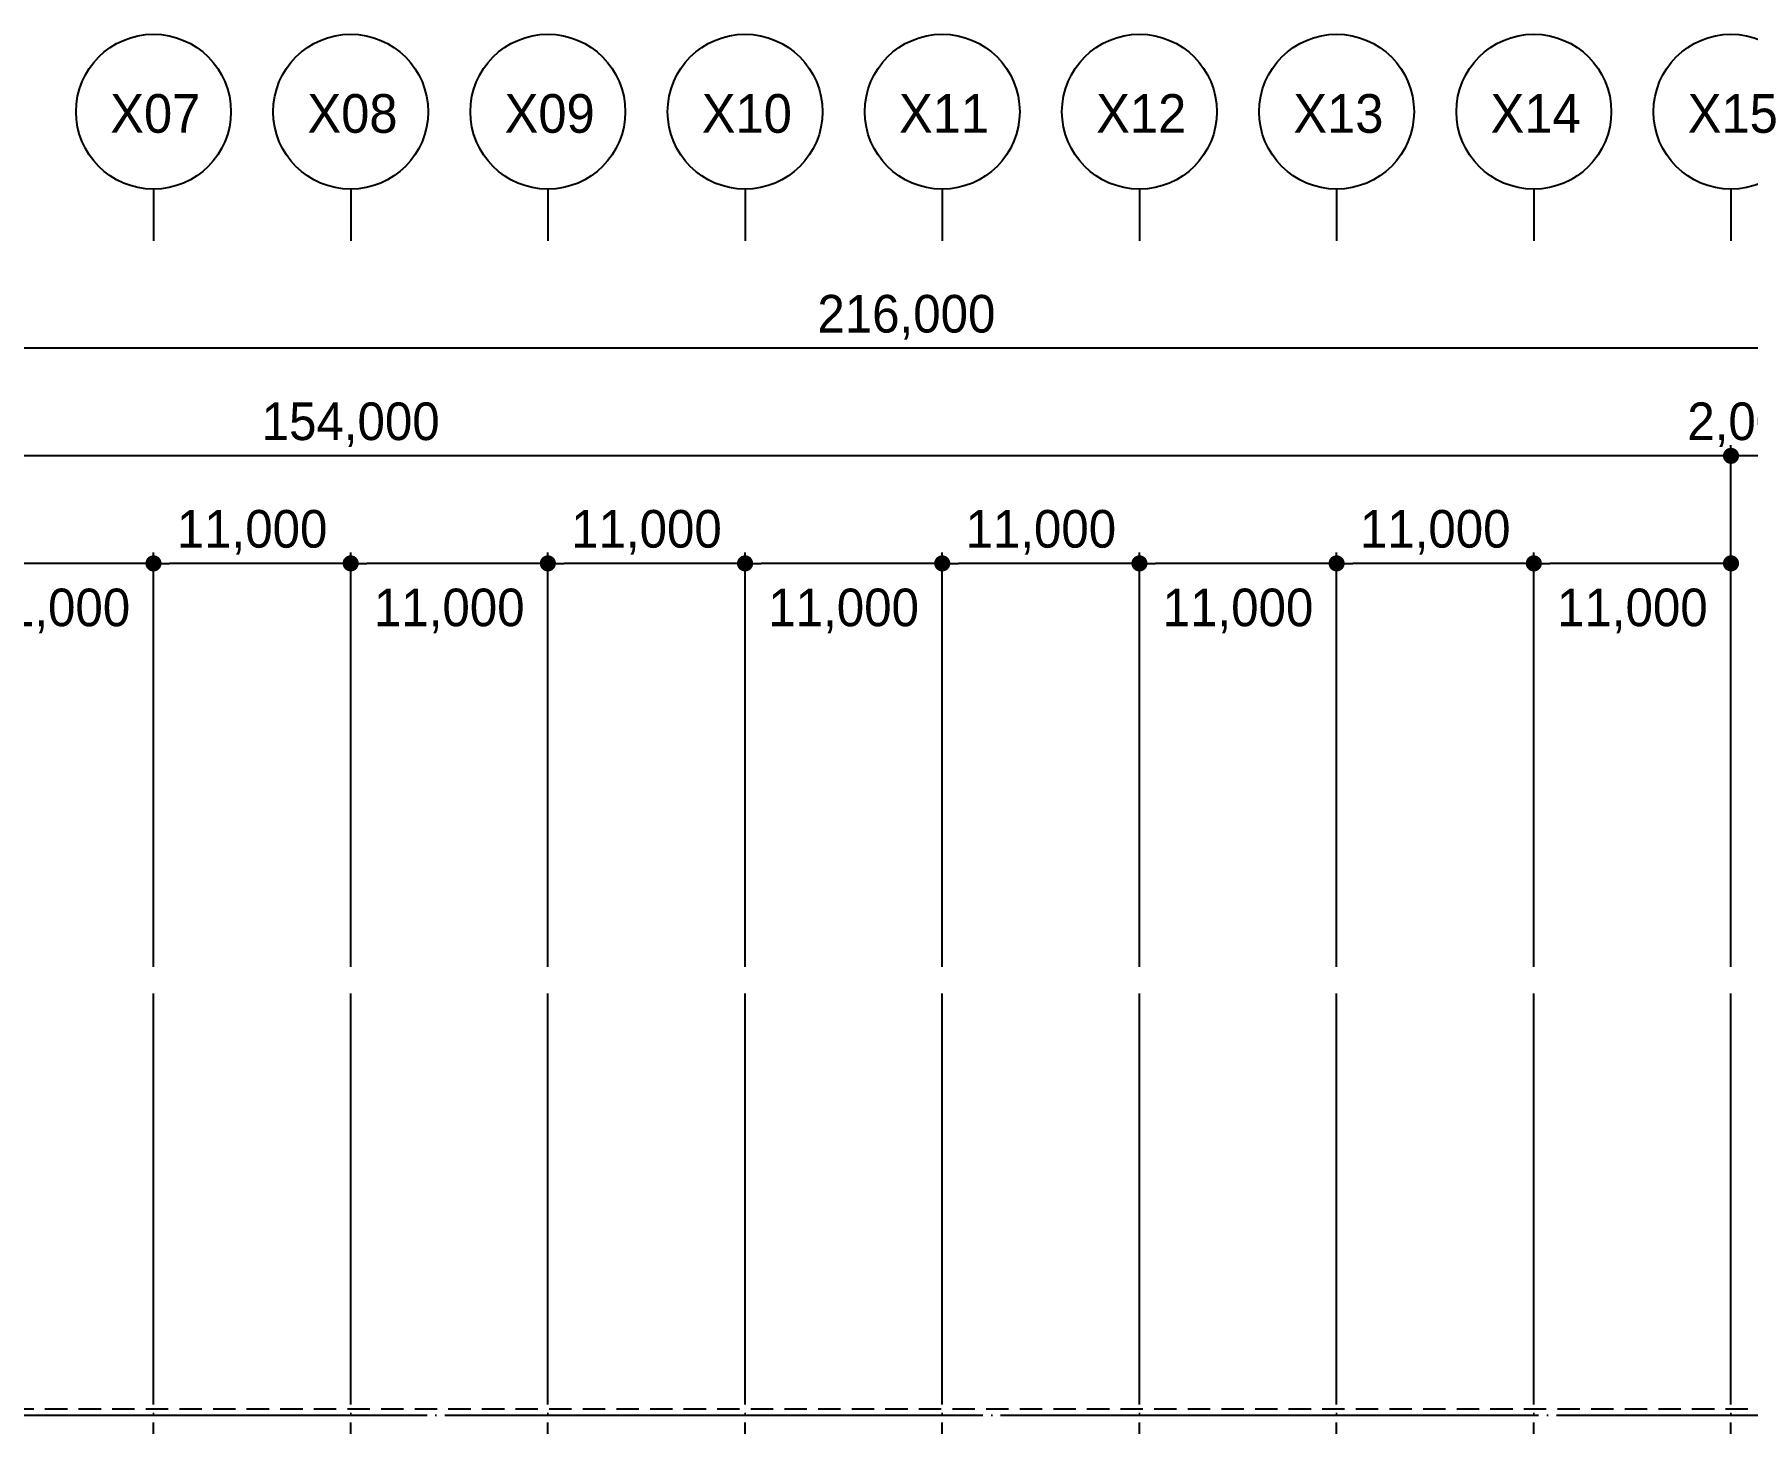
# Model space of a CAD drawing. Header units: millimetres. Extents: x 4754612 to 5801174, y 2368242 to 2777223.
# Drawn here: x 4965065 to 5060649, y 2464924 to 2542442 of the extents above; entities that cross this region are included whole.
import ezdxf
from ezdxf.enums import TextEntityAlignment as Align

# ---------------------------------------------------------------- set-up
doc = ezdxf.new("R2010")
doc.units = ezdxf.units.MM
doc.header["$LTSCALE"] = 1000
doc.linetypes.add('03 단지-0902$0$HIDDEN', pattern=[0.375, 0.25, -0.125])
doc.linetypes.add('CEN', pattern=[6.2, 6, -0.1, 0, -0.1])
doc.layers.get('DEFPOINTS').update_dxf_attribs({"color": 151})
for name, color, linetype in [('3 dim0', 7, 'Continuous'), ('A-중심선', 10, 'CEN'), ('SYM-2', 7, 'Continuous')]:
    doc.layers.add(name, color=color, linetype=linetype)
doc.styles.add('AUDIT_D_190715091641-0', font='')
doc.styles.add('돋움', font='')
doc.styles.get('AUDIT_D_190715091641-0').set_extended_font_data('Dotum')
doc.styles.get('돋움').set_extended_font_data('Dotum')
doc.dimstyles.new('scale600', dxfattribs={"dimscale": 600, "dimtxt": 2, "dimasz": 1, "dimexe": 1, "dimexo": 2.5, "dimgap": 0.8, "dimtad": 1, "dimdec": 0, "dimzin": 0, "dimdsep": 46, "dimlunit": 6, "dimtxsty": 'AUDIT_D_190715091641-0', "dimblk": 'DOT', "dimcen": 0, "dimdle": 1, "dimclrd": 256, "dimclre": 256, "dimclrt": 3, "dimadec": 0, "dimazin": 0, "dimtfac": 1, "dimtdec": 0, "dimtix": 1, "dimtmove": 2, "dimatfit": 3, "dimldrblk": 'DOT', "dimfxl": 0, "dimtolj": 1, "dimtzin": 0, "dimarcsym": 0})

# ---------------------------------------------------------------- blocks, each defined once
blk = doc.blocks.new('_Dot')
at = {"color": 0, "linetype": 'ByBlock', "lineweight": -2}
blk.add_line((-0.5, 0), (-1, 0), dxfattribs=at)
at = {"color": 0, "linetype": 'ByBlock', "const_width": 0.5}
blk.add_lwpolyline([(-0.25, 0, 1), (0.25, 0, 1)], format="xyb", close=True, dxfattribs=at)
blk = doc.blocks.new('*D123')
at = {"layer": '3 dim0', "lineweight": -2, "transparency": 16777216}
for p, q in [((4905716, 2490422), (4905716, 2519522)), ((5058816, 2518922), (4906616, 2518922)), ((5059716, 2490422), (5059716, 2519522))]:
    blk.add_line(p, q, dxfattribs=at)
at = {"layer": 'DEFPOINTS', "color": 0, "transparency": 16777216}
for p in [(4905716, 2518922), (4905716, 2488922), (5059716, 2488922)]:
    blk.add_point(p, dxfattribs=at)
at = {"layer": '3 dim0', "lineweight": -2, "transparency": 16777216, "xscale": 900, "yscale": 900, "zscale": 900, "rotation": 180}
blk.add_blockref('_Dot', (4905716, 2518922), dxfattribs=at)
at = {"layer": '3 dim0', "lineweight": -2, "transparency": 16777216, "xscale": 900, "yscale": 900, "zscale": 900}
blk.add_blockref('_Dot', (5059716, 2518922), dxfattribs=at)
at = {"layer": '3 dim0', "color": 3, "transparency": 16777216, "insert": (4982716, 2520655), "char_height": 2100, "attachment_point": 5, "style": 'AUDIT_D_190715091641-0'}
blk.add_mtext('\\A1;154,000', dxfattribs=at)
blk = doc.blocks.new('*D128')
at = {"layer": '3 dim0', "lineweight": -2, "transparency": 16777216}
for p, q in [((4960716, 2490422), (4960716, 2513522)), ((4970816, 2512922), (4961616, 2512922)), ((4971716, 2490422), (4971716, 2513522))]:
    blk.add_line(p, q, dxfattribs=at)
at = {"layer": 'DEFPOINTS', "color": 0, "transparency": 16777216}
for p in [(4960716, 2512922), (4960716, 2488922), (4971716, 2488922)]:
    blk.add_point(p, dxfattribs=at)
at = {"layer": '3 dim0', "lineweight": -2, "transparency": 16777216, "xscale": 900, "yscale": 900, "zscale": 900, "rotation": 180}
blk.add_blockref('_Dot', (4960716, 2512922), dxfattribs=at)
at = {"layer": '3 dim0', "lineweight": -2, "transparency": 16777216, "xscale": 900, "yscale": 900, "zscale": 900}
blk.add_blockref('_Dot', (4971716, 2512922), dxfattribs=at)
at = {"layer": '3 dim0', "color": 3, "transparency": 16777216, "insert": (4966216, 2510271), "char_height": 2100, "attachment_point": 5, "style": 'AUDIT_D_190715091641-0'}
blk.add_mtext('\\A1;11,000', dxfattribs=at)
blk = doc.blocks.new('*D130')
at = {"layer": '3 dim0', "lineweight": -2, "transparency": 16777216}
for p, q in [((4982716, 2490422), (4982716, 2513522)), ((4992816, 2512922), (4983616, 2512922)), ((4993716, 2490422), (4993716, 2513522))]:
    blk.add_line(p, q, dxfattribs=at)
at = {"layer": 'DEFPOINTS', "color": 0, "transparency": 16777216}
for p in [(4982716, 2512922), (4982716, 2488922), (4993716, 2488922)]:
    blk.add_point(p, dxfattribs=at)
at = {"layer": '3 dim0', "lineweight": -2, "transparency": 16777216, "xscale": 900, "yscale": 900, "zscale": 900, "rotation": 180}
blk.add_blockref('_Dot', (4982716, 2512922), dxfattribs=at)
at = {"layer": '3 dim0', "lineweight": -2, "transparency": 16777216, "xscale": 900, "yscale": 900, "zscale": 900}
blk.add_blockref('_Dot', (4993716, 2512922), dxfattribs=at)
at = {"layer": '3 dim0', "color": 3, "transparency": 16777216, "insert": (4988216, 2510271), "char_height": 2100, "attachment_point": 5, "style": 'AUDIT_D_190715091641-0'}
blk.add_mtext('\\A1;11,000', dxfattribs=at)
blk = doc.blocks.new('*D131')
at = {"layer": '3 dim0', "lineweight": -2, "transparency": 16777216}
for p, q in [((4971716, 2490422), (4971716, 2513522)), ((4981816, 2512922), (4972616, 2512922)), ((4982716, 2490422), (4982716, 2513522))]:
    blk.add_line(p, q, dxfattribs=at)
at = {"layer": 'DEFPOINTS', "color": 0, "transparency": 16777216}
for p in [(4971716, 2512922), (4971716, 2488922), (4982716, 2488922)]:
    blk.add_point(p, dxfattribs=at)
at = {"layer": '3 dim0', "lineweight": -2, "transparency": 16777216, "xscale": 900, "yscale": 900, "zscale": 900, "rotation": 180}
blk.add_blockref('_Dot', (4971716, 2512922), dxfattribs=at)
at = {"layer": '3 dim0', "lineweight": -2, "transparency": 16777216, "xscale": 900, "yscale": 900, "zscale": 900}
blk.add_blockref('_Dot', (4982716, 2512922), dxfattribs=at)
at = {"layer": '3 dim0', "color": 3, "transparency": 16777216, "insert": (4977216, 2514655), "char_height": 2100, "attachment_point": 5, "style": 'AUDIT_D_190715091641-0'}
blk.add_mtext('\\A1;11,000', dxfattribs=at)
blk = doc.blocks.new('*D132')
at = {"layer": '3 dim0', "lineweight": -2, "transparency": 16777216}
for p, q in [((5004716, 2490422), (5004716, 2513522)), ((5014816, 2512922), (5005616, 2512922)), ((5015716, 2490422), (5015716, 2513522))]:
    blk.add_line(p, q, dxfattribs=at)
at = {"layer": 'DEFPOINTS', "color": 0, "transparency": 16777216}
for p in [(5004716, 2512922), (5004716, 2488922), (5015716, 2488922)]:
    blk.add_point(p, dxfattribs=at)
at = {"layer": '3 dim0', "lineweight": -2, "transparency": 16777216, "xscale": 900, "yscale": 900, "zscale": 900, "rotation": 180}
blk.add_blockref('_Dot', (5004716, 2512922), dxfattribs=at)
at = {"layer": '3 dim0', "lineweight": -2, "transparency": 16777216, "xscale": 900, "yscale": 900, "zscale": 900}
blk.add_blockref('_Dot', (5015716, 2512922), dxfattribs=at)
at = {"layer": '3 dim0', "color": 3, "transparency": 16777216, "insert": (5010216, 2510271), "char_height": 2100, "attachment_point": 5, "style": 'AUDIT_D_190715091641-0'}
blk.add_mtext('\\A1;11,000', dxfattribs=at)
blk = doc.blocks.new('*D133')
at = {"layer": '3 dim0', "lineweight": -2, "transparency": 16777216}
for p, q in [((4993716, 2490422), (4993716, 2513522)), ((5003816, 2512922), (4994616, 2512922)), ((5004716, 2490422), (5004716, 2513522))]:
    blk.add_line(p, q, dxfattribs=at)
at = {"layer": 'DEFPOINTS', "color": 0, "transparency": 16777216}
for p in [(4993716, 2512922), (4993716, 2488922), (5004716, 2488922)]:
    blk.add_point(p, dxfattribs=at)
at = {"layer": '3 dim0', "lineweight": -2, "transparency": 16777216, "xscale": 900, "yscale": 900, "zscale": 900, "rotation": 180}
blk.add_blockref('_Dot', (4993716, 2512922), dxfattribs=at)
at = {"layer": '3 dim0', "lineweight": -2, "transparency": 16777216, "xscale": 900, "yscale": 900, "zscale": 900}
blk.add_blockref('_Dot', (5004716, 2512922), dxfattribs=at)
at = {"layer": '3 dim0', "color": 3, "transparency": 16777216, "insert": (4999216, 2514655), "char_height": 2100, "attachment_point": 5, "style": 'AUDIT_D_190715091641-0'}
blk.add_mtext('\\A1;11,000', dxfattribs=at)
blk = doc.blocks.new('*D134')
at = {"layer": '3 dim0', "lineweight": -2, "transparency": 16777216}
for p, q in [((5026716, 2490422), (5026716, 2513522)), ((5036816, 2512922), (5027616, 2512922)), ((5037716, 2490422), (5037716, 2513522))]:
    blk.add_line(p, q, dxfattribs=at)
at = {"layer": 'DEFPOINTS', "color": 0, "transparency": 16777216}
for p in [(5026716, 2512922), (5026716, 2488922), (5037716, 2488922)]:
    blk.add_point(p, dxfattribs=at)
at = {"layer": '3 dim0', "lineweight": -2, "transparency": 16777216, "xscale": 900, "yscale": 900, "zscale": 900, "rotation": 180}
blk.add_blockref('_Dot', (5026716, 2512922), dxfattribs=at)
at = {"layer": '3 dim0', "lineweight": -2, "transparency": 16777216, "xscale": 900, "yscale": 900, "zscale": 900}
blk.add_blockref('_Dot', (5037716, 2512922), dxfattribs=at)
at = {"layer": '3 dim0', "color": 3, "transparency": 16777216, "insert": (5032216, 2510271), "char_height": 2100, "attachment_point": 5, "style": 'AUDIT_D_190715091641-0'}
blk.add_mtext('\\A1;11,000', dxfattribs=at)
blk = doc.blocks.new('*D135')
at = {"layer": '3 dim0', "lineweight": -2, "transparency": 16777216}
for p, q in [((5015716, 2490422), (5015716, 2513522)), ((5025816, 2512922), (5016616, 2512922)), ((5026716, 2490422), (5026716, 2513522))]:
    blk.add_line(p, q, dxfattribs=at)
at = {"layer": 'DEFPOINTS', "color": 0, "transparency": 16777216}
for p in [(5015716, 2512922), (5015716, 2488922), (5026716, 2488922)]:
    blk.add_point(p, dxfattribs=at)
at = {"layer": '3 dim0', "lineweight": -2, "transparency": 16777216, "xscale": 900, "yscale": 900, "zscale": 900, "rotation": 180}
blk.add_blockref('_Dot', (5015716, 2512922), dxfattribs=at)
at = {"layer": '3 dim0', "lineweight": -2, "transparency": 16777216, "xscale": 900, "yscale": 900, "zscale": 900}
blk.add_blockref('_Dot', (5026716, 2512922), dxfattribs=at)
at = {"layer": '3 dim0', "color": 3, "transparency": 16777216, "insert": (5021216, 2514655), "char_height": 2100, "attachment_point": 5, "style": 'AUDIT_D_190715091641-0'}
blk.add_mtext('\\A1;11,000', dxfattribs=at)
blk = doc.blocks.new('*D136')
at = {"layer": '3 dim0', "lineweight": -2, "transparency": 16777216}
for p, q in [((5048716, 2490422), (5048716, 2513522)), ((5058816, 2512922), (5049616, 2512922)), ((5059716, 2490422), (5059716, 2513522))]:
    blk.add_line(p, q, dxfattribs=at)
at = {"layer": 'DEFPOINTS', "color": 0, "transparency": 16777216}
for p in [(5048716, 2512922), (5048716, 2488922), (5059716, 2488922)]:
    blk.add_point(p, dxfattribs=at)
at = {"layer": '3 dim0', "lineweight": -2, "transparency": 16777216, "xscale": 900, "yscale": 900, "zscale": 900, "rotation": 180}
blk.add_blockref('_Dot', (5048716, 2512922), dxfattribs=at)
at = {"layer": '3 dim0', "lineweight": -2, "transparency": 16777216, "xscale": 900, "yscale": 900, "zscale": 900}
blk.add_blockref('_Dot', (5059716, 2512922), dxfattribs=at)
at = {"layer": '3 dim0', "color": 3, "transparency": 16777216, "insert": (5054216, 2510271), "char_height": 2100, "attachment_point": 5, "style": 'AUDIT_D_190715091641-0'}
blk.add_mtext('\\A1;11,000', dxfattribs=at)
blk = doc.blocks.new('*D137')
at = {"layer": '3 dim0', "lineweight": -2, "transparency": 16777216}
for p, q in [((5037716, 2490422), (5037716, 2513522)), ((5047816, 2512922), (5038616, 2512922)), ((5048716, 2490422), (5048716, 2513522))]:
    blk.add_line(p, q, dxfattribs=at)
at = {"layer": 'DEFPOINTS', "color": 0, "transparency": 16777216}
for p in [(5037716, 2512922), (5037716, 2488922), (5048716, 2488922)]:
    blk.add_point(p, dxfattribs=at)
at = {"layer": '3 dim0', "lineweight": -2, "transparency": 16777216, "xscale": 900, "yscale": 900, "zscale": 900, "rotation": 180}
blk.add_blockref('_Dot', (5037716, 2512922), dxfattribs=at)
at = {"layer": '3 dim0', "lineweight": -2, "transparency": 16777216, "xscale": 900, "yscale": 900, "zscale": 900}
blk.add_blockref('_Dot', (5048716, 2512922), dxfattribs=at)
at = {"layer": '3 dim0', "color": 3, "transparency": 16777216, "insert": (5043216, 2514655), "char_height": 2100, "attachment_point": 5, "style": 'AUDIT_D_190715091641-0'}
blk.add_mtext('\\A1;11,000', dxfattribs=at)
blk = doc.blocks.new('*D139')
at = {"layer": '3 dim0', "lineweight": -2, "transparency": 16777216}
for p, q in [((4905716, 2490422), (4905716, 2525522)), ((5121716, 2490422), (5121716, 2525522)), ((5120816, 2524922), (4906616, 2524922))]:
    blk.add_line(p, q, dxfattribs=at)
at = {"layer": 'DEFPOINTS', "color": 0, "transparency": 16777216}
for p in [(4905716, 2524922), (4905716, 2488922), (5121716, 2488922)]:
    blk.add_point(p, dxfattribs=at)
at = {"layer": '3 dim0', "lineweight": -2, "transparency": 16777216, "xscale": 900, "yscale": 900, "zscale": 900, "rotation": 180}
blk.add_blockref('_Dot', (4905716, 2524922), dxfattribs=at)
at = {"layer": '3 dim0', "lineweight": -2, "transparency": 16777216, "xscale": 900, "yscale": 900, "zscale": 900}
blk.add_blockref('_Dot', (5121716, 2524922), dxfattribs=at)
at = {"layer": '3 dim0', "color": 3, "transparency": 16777216, "insert": (5013716, 2526655), "char_height": 2100, "attachment_point": 5, "style": 'AUDIT_D_190715091641-0'}
blk.add_mtext('\\A1;216,000', dxfattribs=at)
blk = doc.blocks.new('*D144')
at = {"layer": '3 dim0', "lineweight": -2, "transparency": 16777216}
for p, q in [((5058816, 2518922), (5057916, 2518922)), ((5059716, 2490422), (5059716, 2519522)), ((5061716, 2518922), (5059716, 2518922)), ((5061716, 2490422), (5061716, 2519522)), ((5062616, 2518922), (5063516, 2518922))]:
    blk.add_line(p, q, dxfattribs=at)
at = {"layer": 'DEFPOINTS', "color": 0, "transparency": 16777216}
for p in [(5059716, 2518922), (5059716, 2488922), (5061716, 2488922)]:
    blk.add_point(p, dxfattribs=at)
at = {"layer": '3 dim0', "lineweight": -2, "transparency": 16777216, "xscale": 900, "yscale": 900, "zscale": 900}
blk.add_blockref('_Dot', (5059716, 2518922), dxfattribs=at)
at = {"layer": '3 dim0', "lineweight": -2, "transparency": 16777216, "xscale": 900, "yscale": 900, "zscale": 900, "rotation": 180}
blk.add_blockref('_Dot', (5061716, 2518922), dxfattribs=at)
at = {"layer": '3 dim0', "color": 3, "transparency": 16777216, "insert": (5060716, 2520655), "char_height": 2100, "attachment_point": 5, "style": 'AUDIT_D_190715091641-0'}
blk.add_mtext('\\A1;2,000', dxfattribs=at)

msp = doc.modelspace()

# ---------------------------------------------------------------- linework, layer by layer
at = {"layer": 'A-중심선', "ltscale": 5}
for p, q in [((4971715.782, 2403989.231), (4971715.782, 2488921.61)), ((4982715.782, 2403989.231), (4982715.782, 2488921.61)), ((4993715.782, 2403989.231), (4993715.782, 2488921.61)), ((5004715.782, 2403989.231), (5004715.782, 2488921.61)), ((5015715.782, 2403989.231), (5015715.782, 2488921.61)), ((5026715.782, 2403989.231), (5026715.782, 2488921.61)), ((5037715.782, 2403989.231), (5037715.782, 2488921.61)), ((5048715.782, 2403989.231), (5048715.782, 2488921.61)), ((5059715.782, 2403989.231), (5059715.781, 2488921.61)), ((4863973.343, 2465393.44), (5174125.782, 2465393.44))]:
    msp.add_line(p, q, dxfattribs=at)
at = {"layer": 'A-중심선', "color": 4, "linetype": '03 단지-0902$0$HIDDEN', "ltscale": 5}
msp.add_line((5131913.282, 2465743.44), (4863973.343, 2465743.44), dxfattribs=at)
at = {"layer": 'SYM-2'}
for p, q in [((4971715.782, 2533801.61), (4971715.782, 2530921.61)), ((4982715.782, 2533801.61), (4982715.782, 2530921.61)), ((4993715.782, 2533801.61), (4993715.782, 2530921.61)), ((5004715.782, 2533801.61), (5004715.782, 2530921.61)), ((5015715.782, 2533801.61), (5015715.782, 2530921.61)), ((5026715.782, 2533801.61), (5026715.782, 2530921.61)), ((5037715.782, 2533801.61), (5037715.782, 2530921.61)), ((5048715.782, 2533801.61), (5048715.782, 2530921.61)), ((5059715.782, 2533801.61), (5059715.782, 2530921.61))]:
    msp.add_line(p, q, dxfattribs=at)
for centre in [(4971715.782, 2538121.61), (4982715.782, 2538121.61), (4993715.782, 2538121.61), (5004715.782, 2538121.61), (5015715.782, 2538121.61), (5026715.782, 2538121.61), (5037715.782, 2538121.61), (5048715.782, 2538121.61), (5059715.782, 2538121.61)]:
    msp.add_circle(centre, 4320, dxfattribs=at)

# ---------------------------------------------------------------- texts
at = {"layer": 'SYM-2', "color": 3, "style": '돋움'}
for s, p in [('X07', (4971815.345, 2538024.043)), ('X08', (4982815.345, 2538024.043)), ('X09', (4993815.345, 2538024.043)), ('X10', (5004815.345, 2538024.043)), ('X11', (5015815.345, 2538024.043)), ('X12', (5026815.345, 2538024.043)), ('X13', (5037815.345, 2538024.043)), ('X14', (5048815.345, 2538024.043)), ('X15', (5059815.345, 2538024.043))]:
    msp.add_text(s, height=2160, dxfattribs=at).set_placement(p, align=Align.MIDDLE_CENTER)

# ---------------------------------------------------------------- dimensions: what is measured, and where the dimension line sits
at = {"layer": '3 dim0'}
for base, p1, p2, picture, middle in [((4905715.782, 2524921.61), (5121715.782, 2488921.61), (4905715.782, 2488921.61), '*D139', (5013715.782, 2526655.341)), ((4905715.782, 2518921.61), (5059715.782, 2488921.61), (4905715.782, 2488921.61), '*D123', (4982715.782, 2520655.341)), ((5059715.782, 2518921.61), (5061715.782, 2488921.61), (5059715.782, 2488921.61), '*D144', (5060715.782, 2520655.341)), ((4971715.782, 2512921.61), (4982715.782, 2488921.61), (4971715.782, 2488921.61), '*D131', (4977215.782, 2514655.341)), ((4993715.782, 2512921.61), (5004715.782, 2488921.61), (4993715.782, 2488921.61), '*D133', (4999215.782, 2514655.341)), ((5015715.782, 2512921.61), (5026715.782, 2488921.61), (5015715.782, 2488921.61), '*D135', (5021215.782, 2514655.341)), ((5037715.782, 2512921.61), (5048715.782, 2488921.61), (5037715.782, 2488921.61), '*D137', (5043215.782, 2514655.341))]:
    dim = msp.add_linear_dim(base=base, p1=p1, p2=p2, angle=180, dimstyle='scale600', override={"dimtxt": 3.5, "dimasz": 1.5}, dxfattribs=at)
    dim.commit()
    dim.dimension.update_dxf_attribs({"geometry": picture, "text_midpoint": middle})
for base, p1, p2, picture, middle in [((4960715.782, 2512921.61), (4971715.782, 2488921.61), (4960715.782, 2488921.61), '*D128', (4966215.782, 2510271.188)), ((4982715.782, 2512921.61), (4993715.782, 2488921.61), (4982715.782, 2488921.61), '*D130', (4988215.782, 2510271.188)), ((5004715.782, 2512921.61), (5015715.782, 2488921.61), (5004715.782, 2488921.61), '*D132', (5010215.782, 2510271.188)), ((5026715.782, 2512921.61), (5037715.782, 2488921.61), (5026715.782, 2488921.61), '*D134', (5032215.782, 2510271.188)), ((5048715.782, 2512921.61), (5059715.782, 2488921.61), (5048715.782, 2488921.61), '*D136', (5054215.782, 2510271.188))]:
    dim = msp.add_linear_dim(base=base, p1=p1, p2=p2, angle=180, dimstyle='scale600', override={"dimtxt": 3.5, "dimasz": 1.5}, dxfattribs=at)
    dim.commit()
    dim.dimension.update_dxf_attribs({"geometry": picture, "text_midpoint": middle, "dimtype": 160})

doc.saveas('drawing.dxf')
